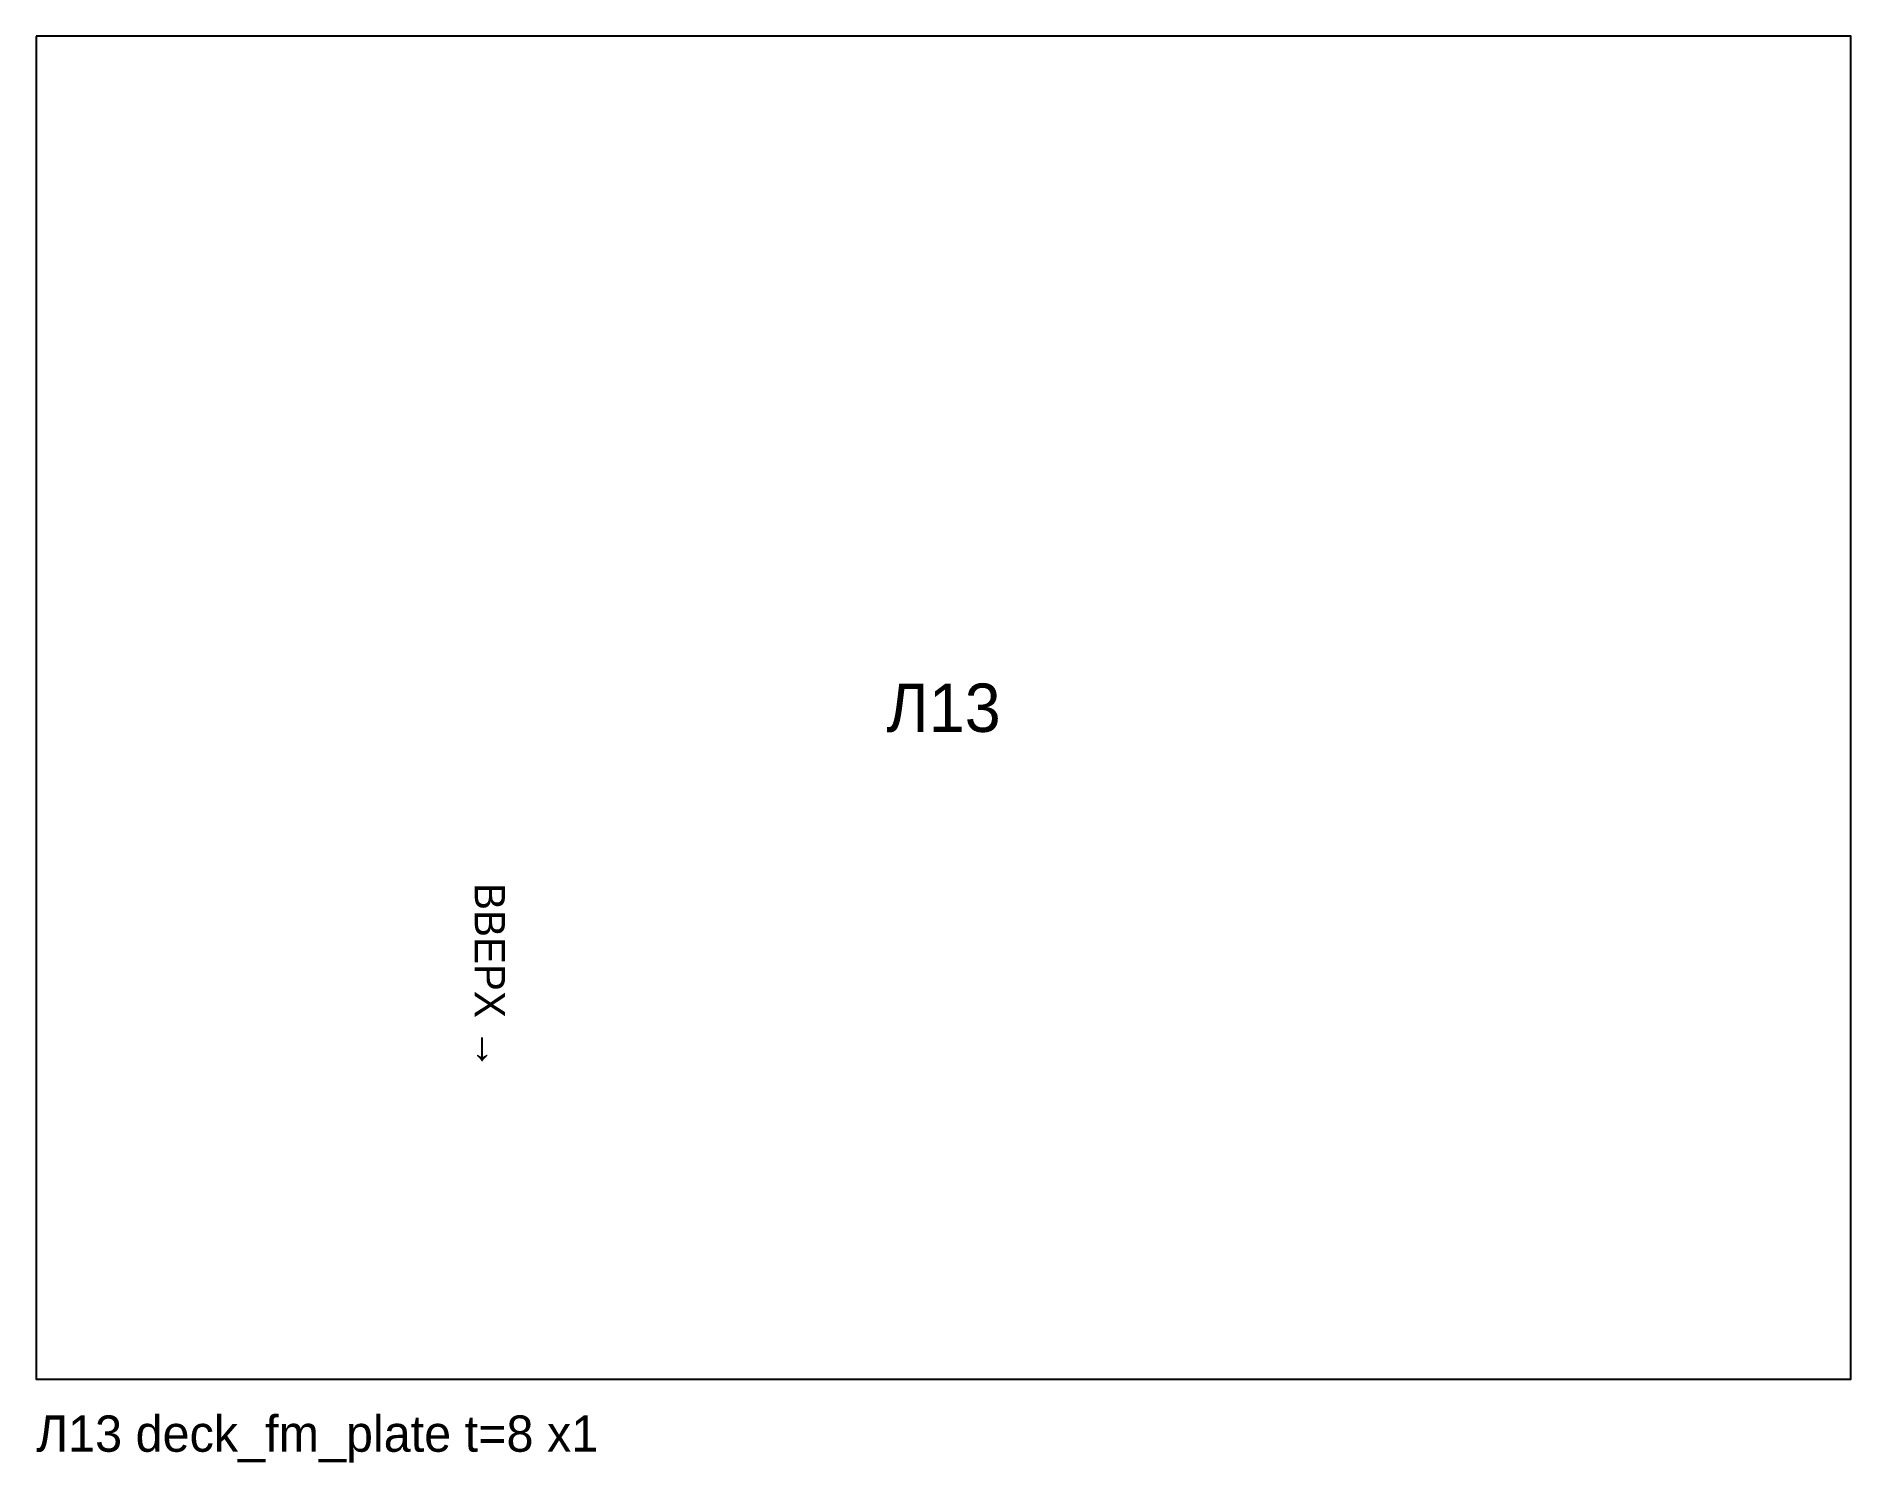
# Model space of a CAD drawing. Header units: millimetres. Extents: x 0 to 300, y -14 to 222.
import ezdxf
from ezdxf.enums import TextEntityAlignment as Align

# ---------------------------------------------------------------- set-up
doc = ezdxf.new("R2010")
doc.units = ezdxf.units.MM

msp = doc.modelspace()

# ---------------------------------------------------------------- linework, layer by layer
at = {"layer": 'CUT'}
msp.add_lwpolyline([(0, 222), (0, 111), (0, 0), (150, 0), (300, 0), (300, 111), (300, 222), (150, 222), (0, 222)], close=True, dxfattribs=at)

# ---------------------------------------------------------------- texts
at = {"layer": 'MARK'}
msp.add_text('Л13', height=8, dxfattribs=at).set_placement((150, 111), align=Align.MIDDLE_CENTER)
msp.add_text('ВВЕРХ →', height=5, rotation=-90, dxfattribs=at).set_placement((75, 66.6), align=Align.MIDDLE_CENTER)
at = {"layer": 'TEXT'}
msp.add_text('Л13 deck_fm_plate t=8 x1', height=6, dxfattribs=at).set_placement((0, -12))

doc.saveas('drawing.dxf')
